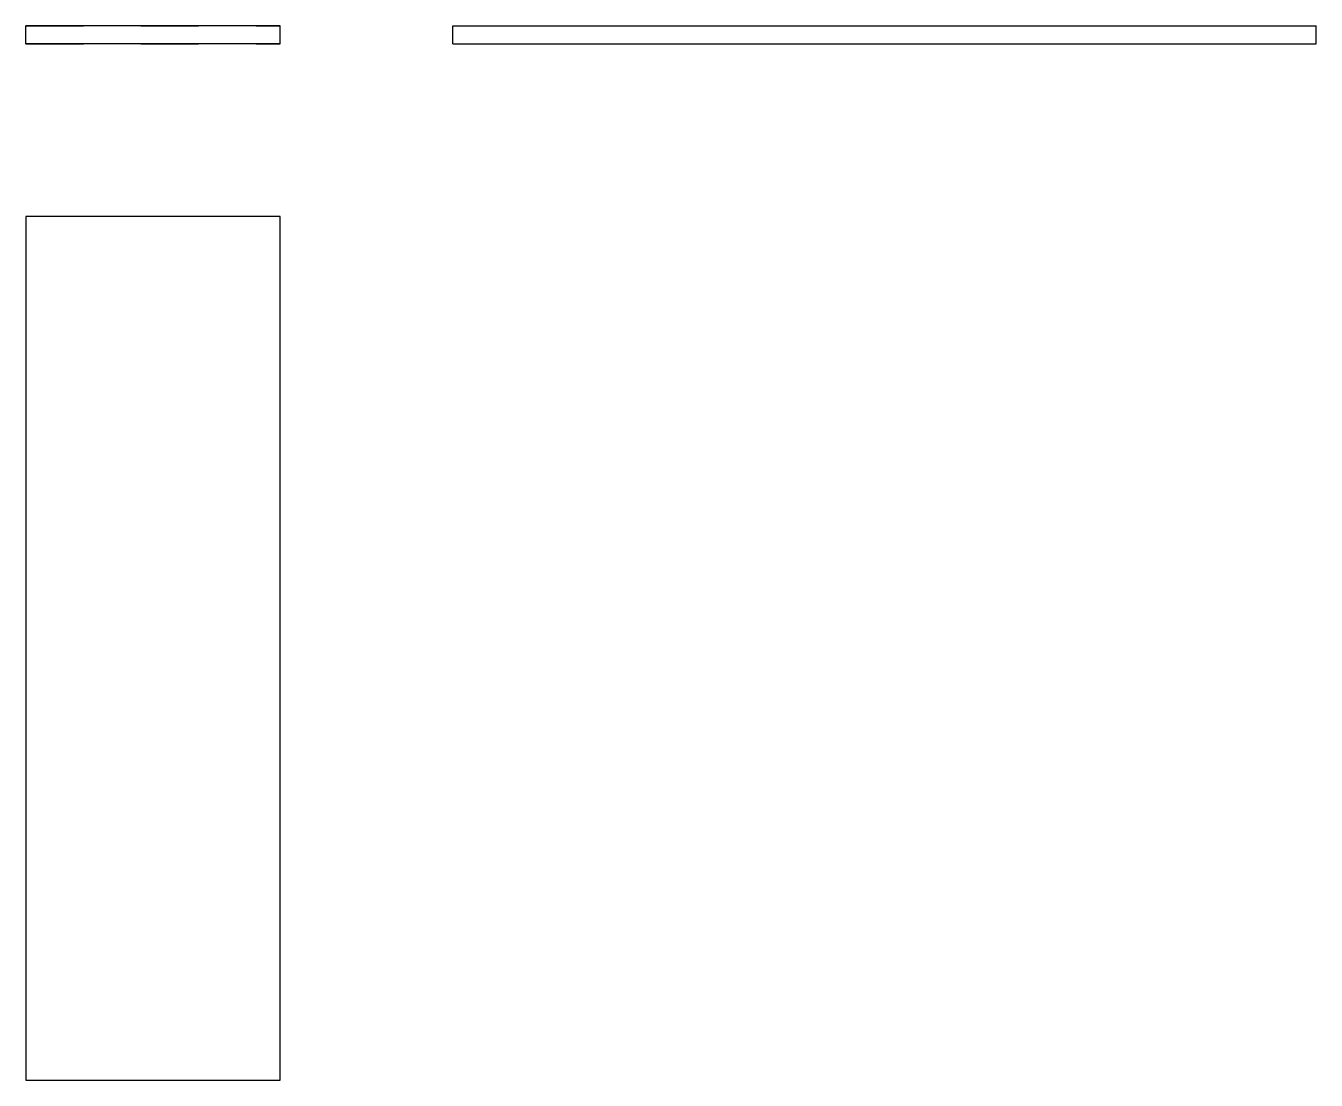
# Model space of a CAD drawing. Extents: x 0 to 2.24, y 0 to 1.83.
import ezdxf

# ---------------------------------------------------------------- set-up
doc = ezdxf.new("R2010")
doc.units = 0
doc.linetypes.add('HIDDEN', pattern=[0.075, 0.050025, -0.024975])
for name, color, linetype in [('FRONT', 7, 'CONTINUOUS'), ('FRONT_HID', 7, 'HIDDEN'), ('LEFT', 7, 'CONTINUOUS'), ('TOP', 7, 'CONTINUOUS')]:
    doc.layers.add(name, color=color, linetype=linetype)

msp = doc.modelspace()

# ---------------------------------------------------------------- linework, layer by layer
at = {"layer": 'FRONT'}
for p, q in [((0.442105, 1.83125), (0, 1.83125)), ((0, 1.8), (0, 1.83125)), ((0.442105, 1.8), (0.442105, 1.83125)), ((0.442105, 1.8), (0, 1.8))]:
    msp.add_line(p, q, dxfattribs=at)
at = {"layer": 'FRONT_HID', "linetype": 'HIDDEN'}
for p, q in [((0, 1.83125), (0.442105, 1.83125)), ((0, 1.8), (0.442105, 1.8))]:
    msp.add_line(p, q, dxfattribs=at)
at = {"layer": 'LEFT'}
for p, q in [((0.742105, 1.8), (0.742105, 1.83125)), ((0.742105, 1.83125), (2.242105, 1.83125)), ((2.242105, 1.8), (2.242105, 1.83125)), ((0.742105, 1.8), (2.242105, 1.8))]:
    msp.add_line(p, q, dxfattribs=at)
at = {"layer": 'TOP'}
for p, q in [((0.442105, 1.5), (0, 1.5)), ((0, 1.5), (0, 0)), ((0.442105, 0), (0.442105, 1.5)), ((0, 0), (0.442105, 0))]:
    msp.add_line(p, q, dxfattribs=at)

doc.saveas('drawing.dxf')
